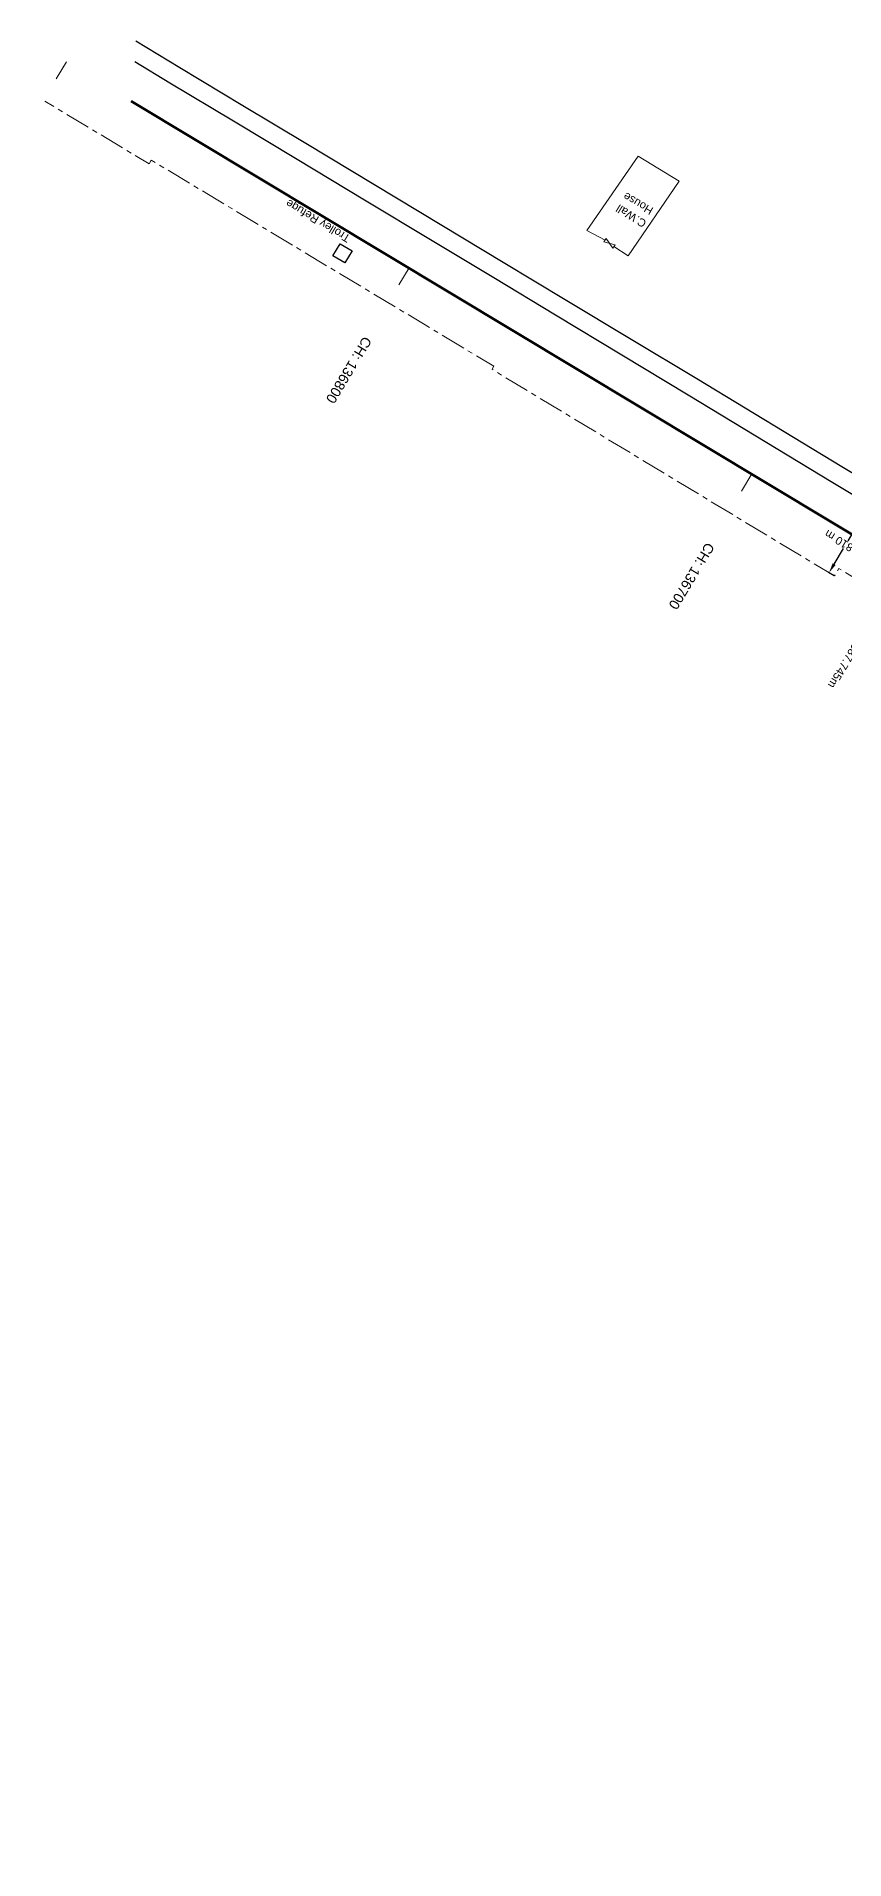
# Model space of a CAD drawing. Header units: metres. Extents: x 560405 to 1249476, y 3385111 to 6787087.
# Drawn here: x 622895 to 623097.1, y 3394075.4 to 3394531.1 of the extents above; entities that cross this region are included whole.
import ezdxf

# ---------------------------------------------------------------- set-up
doc = ezdxf.new("R2010")
doc.units = ezdxf.units.M
doc.header["$MEASUREMENT"] = 0
doc.header["$PDSIZE"] = 0.05
doc.linetypes.add('CENTER', pattern=[2, 1.25, -0.25, 0.25, -0.25])
doc.layers.get('Defpoints').update_dxf_attribs({"color": 5, "lineweight": 0})
for name, color, linetype, lineweight in [('Compound Wall', 7, 'Continuous', 13), ('DFCC BOUNDARY', 6, 'CENTER', 0), ('Existing IR Track', 143, 'Continuous', 0), ('Existing Railway Boundary', 7, 'CENTER', 0), ('Gate', 7, 'Continuous', 13), ("MANDI GOBINDGARH STN. SRJ's", 251, 'Continuous', 0), ('Proposed Chainage', 10, 'Continuous', 0), ('PROPOSED DFCC TRACK', 1, 'Continuous', 0), ('Text', 7, 'Continuous', 0)]:
    doc.layers.add(name, color=color, linetype=linetype, lineweight=lineweight)
doc.layers.add('OP-3 CH UP', color=7, linetype='Continuous')
doc.layers.add('Trolley Refuse', color=10, linetype='Continuous')
doc.styles.add('ARIAL', font='arial.ttf')
doc.styles.get("Standard").update_dxf_attribs({"font": 'arial.ttf'})
doc.styles.add('Style-Arial', font='arial.ttf')
doc.dimstyles.new('DIM', dxfattribs={"dimtxt": 2.5, "dimasz": 2.5, "dimexe": 0.18, "dimexo": 0.0625, "dimgap": 0.09, "dimtad": 0, "dimtih": 1, "dimtoh": 1, "dimdec": 3, "dimzin": 0, "dimdsep": 46, "dimtxsty": 'Standard', "dimcen": 0.09, "dimadec": 0, "dimazin": 0, "dimtfac": 1, "dimtdec": 3, "dimtofl": 0, "dimtmove": 0, "dimatfit": 3, "dimfxl": 1, "dimtolj": 1, "dimtzin": 0, "dimarcsym": 0})

# ---------------------------------------------------------------- blocks, each defined once
blk = doc.blocks.new('*D63')
at = {"layer": 'Defpoints', "color": 0, "linetype": 'ByBlock', "lineweight": 9, "ltscale": 5, "transparency": 16777216}
for p in [(623103.3, 3394414.07), (623104.65, 3394413.26), (623094.51, 3394396.24)]:
    blk.add_point(p, dxfattribs=at)
at = {"layer": 'DFCC BOUNDARY', "color": 0, "linetype": 'ByBlock', "lineweight": -2, "ltscale": 5, "transparency": 16777216}
for p, q in [((623102.02, 3394411.92), (623097.9, 3394405)), ((623104.59, 3394413.29), (623103.14, 3394414.16)), ((623094.44, 3394399.19), (623096.76, 3394403.09)), ((623094.45, 3394396.27), (623093, 3394397.14))]:
    blk.add_line(p, q, dxfattribs=at)
at = {"layer": 'DFCC BOUNDARY', "color": 0, "linetype": 'ByBlock', "lineweight": 9, "ltscale": 5, "transparency": 16777216}
for points in [[(623101.66, 3394412.13), (623102.38, 3394411.7), (623103.3, 3394414.07)], [(623094.08, 3394399.41), (623094.8, 3394398.98), (623093.16, 3394397.05)]]:
    blk.add_solid(points, dxfattribs=at)
at = {"layer": 'DFCC BOUNDARY', "color": 0, "linetype": 'ByBlock', "ltscale": 5, "transparency": 16777216, "insert": (623097.33, 3394404.04), "char_height": 2, "attachment_point": 5, "rotation": 149}
blk.add_mtext('\\A1;19.810 m', dxfattribs=at)
blk = doc.blocks.new('GT')
at = {"layer": 'Gate'}
for p, q in [((-0.5, -0.5), (-0.5, 0.5)), ((-0.5, 0.5), (0.5, -0.5)), ((0.5, 0.5), (0.5, -0.5))]:
    blk.add_line(p, q, dxfattribs=at)
at = {"layer": 'Gate', "flags": 128}
blk.add_lwpolyline([(0.5, 0.5), (-0.5, -0.5)], dxfattribs=at)

msp = doc.modelspace()

# ---------------------------------------------------------------- linework, layer by layer
at = {"layer": 'Compound Wall', "flags": 128}
for points in [[(623037.1717, 3394480.1984), (623032.5787, 3394482.5895), (623045.4042, 3394501.2195), (623055.7221, 3394494.9364)], [(623055.7221, 3394494.9364), (623042.8966, 3394476.3064), (623039.3594, 3394478.6411)]]:
    msp.add_lwpolyline(points, dxfattribs=at)
at = {"layer": 'Existing IR Track', "color": 0, "lineweight": 25, "flags": 128}
for points in [[(623146.95, 3394393.1605), (623130.0888, 3394403.3968), (623113.3408, 3394413.3933), (623096.3297, 3394423.5464), (623060.1324, 3394445.5133), (623043.7242, 3394455.3836), (623027.2188, 3394465.3123), (623011.691, 3394474.6544), (622996.3704, 3394483.8718), (622979.3683, 3394494.0928), (622962.2959, 3394504.3561), (622946.5674, 3394513.8128), (622930.8064, 3394523.2891), (622919.7902, 3394529.9134)], [(623145.7875, 3394388.6724), (623127.8563, 3394399.4345), (623110.9857, 3394409.4848), (623094.1208, 3394419.5316), (623057.9719, 3394441.4829), (623041.3756, 3394451.4746), (623024.7807, 3394461.4654), (623009.3463, 3394470.7524), (622993.9116, 3394480.0396), (622977.0232, 3394490.1904), (622960.1352, 3394500.341), (622944.2224, 3394509.9102), (622928.3098, 3394519.4794), (622919.5391, 3394524.7565)]]:
    msp.add_lwpolyline(points, dxfattribs=at)
at = {"layer": 'Existing Railway Boundary', "color": 36, "lineweight": 20, "ltscale": 5, "flags": 128}
msp.add_lwpolyline([(623136.8532, 3394373.2175), (623095.618, 3394398.0838), (623094.5072, 3394396.243), (623008.8839, 3394447.911), (623009.3425, 3394448.6737), (622923.67, 3394500.1921), (622923.1188, 3394499.275), (622897.0345, 3394514.9539)], dxfattribs=at)
at = {"layer": 'OP-3 CH UP', "color": 40, "lineweight": 9, "true_color": 0xf8d731}
for radius in [8763.3902, 8182.5236, 7294.1209]:
    msp.add_circle((624059.7714, 3393874.4188), radius, dxfattribs=at)
at = {"layer": 'Proposed Chainage', "linetype": 'Continuous', "lineweight": 0, "flags": 128}
for points in [[(622899.8853, 3394520.5057), (622902.4607, 3394524.7914)], [(622985.5985, 3394468.9961), (622988.174, 3394473.2818)], [(623071.3118, 3394417.4865), (623073.8872, 3394421.7722)]]:
    msp.add_lwpolyline(points, dxfattribs=at)
at = {"layer": 'PROPOSED DFCC TRACK', "color": 1, "linetype": 'Continuous', "lineweight": 50, "flags": 128}
msp.add_lwpolyline([(623141.4036, 3394381.0889), (622918.6354, 3394514.962)], dxfattribs=at)
at = {"layer": 'Trolley Refuse'}
msp.add_lwpolyline([(622970.8743, 3394479.303), (622973.8743, 3394477.5002), (622972.0714, 3394474.5002), (622969.0715, 3394476.3031)], close=True, dxfattribs=at)
msp.add_lwpolyline([(622970.8743, 3394479.303), (622973.8743, 3394477.5002), (622972.0714, 3394474.5002), (622969.0715, 3394476.3031)], close=True, dxfattribs=at)

# ---------------------------------------------------------------- block references
at = {"layer": 'Gate', "xscale": 2.685388698972923, "yscale": 0.9997814889079443, "zscale": 1.638536515234164, "rotation": 324.2828111655098}
msp.add_blockref('GT', (623038.2655, 3394479.4197), dxfattribs=at)

# ---------------------------------------------------------------- texts
at = {"layer": "MANDI GOBINDGARH STN. SRJ's", "color": 3, "lineweight": 18, "insert": (623106.7512, 3394390.2798), "char_height": 2, "width": 46.810471, "attachment_point": 4, "rotation": 238.971941, "line_spacing_factor": 0.648, "style": 'Style-Arial'}
msp.add_mtext('\\A1;{\\C0;IR \\A0;CH:326587.745m}', dxfattribs=at)
at = {"layer": 'Proposed Chainage', "color": 1, "lineweight": 0, "char_height": 2.5, "attachment_point": 4, "rotation": 238.996127, "line_spacing_factor": 0.6, "style": 'Style-Arial'}
for s, insert in [('CH: 136800', (622977.8721, 3394455.7225)), ('CH: 136700', (623063.5853, 3394404.2129))]:
    msp.add_mtext(s, dxfattribs=dict(at, insert=insert))
at = {"layer": 'Text'}
for s, rotation, p in [('C.Wall', 148.052145, (623047.7103, 3394484.911)), ('House', 149.548801, (623049.4012, 3394488.1595))]:
    msp.add_text(s, height=2, rotation=rotation, dxfattribs=at).set_placement(p)
at = {"layer": 'Trolley Refuse', "style": 'ARIAL'}
msp.add_text('Trolley Refuge', height=2, rotation=149.17669, dxfattribs=at).set_placement((622973.658, 3394481.2082))

# ---------------------------------------------------------------- dimensions: what is measured, and where the dimension line sits
at = {"layer": 'DFCC BOUNDARY', "color": 0, "linetype": 'ByBlock', "ltscale": 5}
dim = msp.add_linear_dim(base=(623103.2968, 3394414.0653), p1=(623094.5072, 3394396.243), p2=(623104.6457, 3394413.2617), angle=59.216686, dimstyle='DIM', override={"dimtxt": 2, "dimtad": 3, "dimpost": ' m', "dimtmove": 2}, dxfattribs=at)
dim.commit()
dim.dimension.update_dxf_attribs({"geometry": '*D63', "text_midpoint": (623097.3274, 3394404.0448), "dimtype": 161, "text_rotation": 149})

doc.saveas('drawing.dxf')
